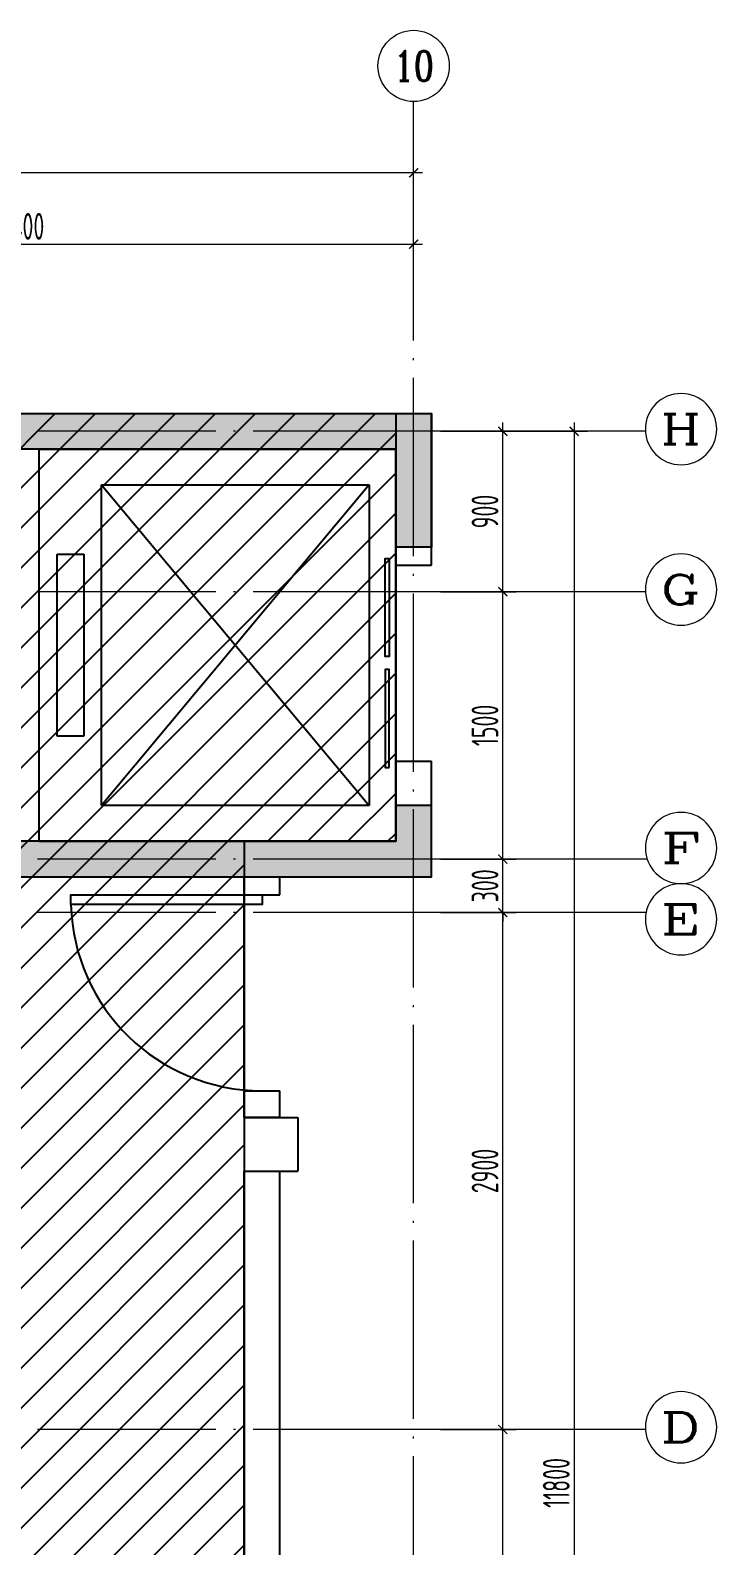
# Model space of a CAD drawing. Header units: millimetres. Extents: x 608574 to 628274, y -68373 to -51414.
# Drawn here: x 624424 to 628274, y -59916 to -51414 of the extents above; entities that cross this region are included whole.
import ezdxf
from ezdxf.enums import TextEntityAlignment as Align

# ---------------------------------------------------------------- set-up
doc = ezdxf.new("R2010")
doc.units = ezdxf.units.MM
doc.header["$LTSCALE"] = 500
doc.linetypes.add('DOTE', pattern=[2.42, 2, -0.2, 0.02, -0.2])
for name, color, linetype in [('000非设计范围', 250, 'Continuous'), ('AX-143-DT$0$A-Wall', 4, 'Continuous'), ('AX-143-HXT$0$A-Door', 4, 'Continuous'), ('AX-143-HXT$0$A-Wall', 4, 'Continuous'), ('EVTR', 2, 'Continuous'), ('SX-05-WALL-01$0$S-PATT-WALL', 83, 'Continuous'), ('SX-1#-WALL-BZC$0$S-WALL', 4, 'Continuous'), ('WINDOW', 54, 'Continuous')]:
    doc.layers.add(name, color=color, linetype=linetype)
doc.layers.add('AXIS【轴号】', color=150, linetype='Continuous', lineweight=0)
doc.layers.add('DOTE【轴线】', color=250, linetype='DOTE', lineweight=0)
doc.styles.add('CCD_DIM', font='archs.shx', dxfattribs={"width": 0.7})
doc.styles.add('COMPLEX.SHX', font='COMPLEX.SHX')
doc.dimstyles.new('木明1：50', dxfattribs={"dimscale": 50, "dimtxt": 2.5, "dimasz": 0.6, "dimexe": 1.5, "dimexo": 1, "dimgap": 0.5, "dimtad": 1, "dimdec": 0, "dimrnd": 5, "dimdsep": 46, "dimtxsty": 'CCD_DIM', "dimblk": 'ARCHTICK', "dimcen": 1, "dimdle": 1, "dimclrd": 44, "dimclre": 44, "dimclrt": 50, "dimadec": 0, "dimazin": 2, "dimtfac": 1, "dimtdec": 0, "dimtix": 1, "dimtmove": 2, "dimatfit": 3, "dimldrblk": 'hl_arrow2', "dimfxl": 8, "dimfxlon": 1, "dimarcsym": 0})

# ---------------------------------------------------------------- blocks, each defined once
blk = doc.blocks.new('_ArchTick')
at = {"color": 0, "linetype": 'ByBlock', "const_width": 0.15}
blk.add_lwpolyline([(-0.5, -0.5), (0.5, 0.5)], dxfattribs=at)
blk = doc.blocks.new('*D1091')
at = {"layer": 'AXIS【轴号】', "color": 44, "lineweight": -2, "transparency": 16777216}
for p, q in [((0, 400), (0, 875)), ((16100, 400), (16100, 875)), ((16150, 800), (-50, 800))]:
    blk.add_line(p, q, dxfattribs=at)
at = {"layer": 'Defpoints', "color": 0, "transparency": 16777216}
for p in [(0, 800), (0, 0), (16100, 0)]:
    blk.add_point(p, dxfattribs=at)
at = {"layer": 'AXIS【轴号】', "color": 44, "lineweight": -2, "transparency": 16777216, "xscale": 50, "yscale": 50, "zscale": 50, "rotation": 180}
blk.add_blockref('_ArchTick', (0, 800), dxfattribs=at)
at = {"layer": 'AXIS【轴号】', "color": 44, "lineweight": -2, "transparency": 16777216, "xscale": 50, "yscale": 50, "zscale": 50}
blk.add_blockref('_ArchTick', (16100, 800), dxfattribs=at)
at = {"layer": 'AXIS【轴号】', "color": 50, "transparency": 16777216, "insert": (8050, 900), "char_height": 150, "attachment_point": 5, "style": 'CCD_DIM'}
blk.add_mtext('16100', dxfattribs=at)
blk = doc.blocks.new('hl_arrow2')
at = {"color": 0}
blk.add_line((-0.22, 0), (-1, 0), dxfattribs=at)
blk.add_lwpolyline([(-0.22, 0), (-0.86, -0.69), (-0.65, -0.86), (0, 0), (-0.65, 0.86), (-0.86, 0.69)], close=True, dxfattribs=at)
for points in [[(-0.86, 0.69), (-0.65, 0.86), (-0.22, 0), (0, 0)], [(-0.86, -0.69), (-0.65, -0.86), (-0.22, 0), (0, 0)]]:
    blk.add_solid(points, dxfattribs=at)
blk = doc.blocks.new('*D1096')
at = {"layer": 'AXIS【轴号】', "color": 44, "lineweight": -2, "transparency": 16777216}
for p, q in [((11700, 50), (11700, 475)), ((16100, 50), (16100, 475)), ((11650, 400), (16150, 400))]:
    blk.add_line(p, q, dxfattribs=at)
at = {"layer": 'Defpoints', "color": 0, "transparency": 16777216}
for p in [(16100, 400), (11700, 0), (16100, 0)]:
    blk.add_point(p, dxfattribs=at)
at = {"layer": 'AXIS【轴号】', "color": 44, "lineweight": -2, "transparency": 16777216, "xscale": 50, "yscale": 50, "zscale": 50, "rotation": 180}
blk.add_blockref('_ArchTick', (11700, 400), dxfattribs=at)
at = {"layer": 'AXIS【轴号】', "color": 44, "lineweight": -2, "transparency": 16777216, "xscale": 50, "yscale": 50, "zscale": 50}
blk.add_blockref('_ArchTick', (16100, 400), dxfattribs=at)
at = {"layer": 'AXIS【轴号】', "color": 50, "transparency": 16777216, "insert": (13900, 500), "char_height": 150, "attachment_point": 5, "style": 'CCD_DIM'}
blk.add_mtext('4400', dxfattribs=at)
blk = doc.blocks.new('hl_Axis-A3')
blk.add_circle((19, 0), 3)
at = {"style": 'COMPLEX.SHX', "width": 0.914516}
blk.add_attdef('轴号', text='', height=2.5, dxfattribs=at).set_placement((17.31, -1.27), (20.69, -1.27), align=Align.FIT)
blk = doc.blocks.new('*D1098')
at = {"layer": 'AXIS【轴号】', "color": 44, "lineweight": -2, "transparency": 16777216}
for p, q in [((16600, -650), (17075, -650)), ((17000, -600), (17000, -12500)), ((16600, -12450), (17075, -12450))]:
    blk.add_line(p, q, dxfattribs=at)
at = {"layer": 'Defpoints', "color": 0, "transparency": 16777216}
for p in [(16200, -650), (16200, -12450), (17000, -12450)]:
    blk.add_point(p, dxfattribs=at)
at = {"layer": 'AXIS【轴号】', "color": 44, "lineweight": -2, "transparency": 16777216, "xscale": 50, "yscale": 50, "zscale": 50}
for p, rotation in [((17000, -650), 90), ((17000, -12450), 270)]:
    blk.add_blockref('_ArchTick', p, dxfattribs=dict(at, rotation=rotation))
at = {"layer": 'AXIS【轴号】', "color": 50, "transparency": 16777216, "insert": (16900, -6550), "char_height": 150, "attachment_point": 5, "rotation": 90, "style": 'CCD_DIM'}
blk.add_mtext('11800', dxfattribs=at)
blk = doc.blocks.new('*D1100')
at = {"layer": 'AXIS【轴号】', "color": 44, "lineweight": -2, "transparency": 16777216}
for p, q in [((16600, -8000), (16600, -6200)), ((16250, -6250), (16675, -6250)), ((16250, -7950), (16675, -7950))]:
    blk.add_line(p, q, dxfattribs=at)
at = {"layer": 'Defpoints', "color": 0, "transparency": 16777216}
for p in [(16200, -6250), (16600, -6250), (16200, -7950)]:
    blk.add_point(p, dxfattribs=at)
at = {"layer": 'AXIS【轴号】', "color": 44, "lineweight": -2, "transparency": 16777216, "xscale": 50, "yscale": 50, "zscale": 50}
for p, rotation in [((16600, -6250), 90), ((16600, -7950), 270)]:
    blk.add_blockref('_ArchTick', p, dxfattribs=dict(at, rotation=rotation))
at = {"layer": 'AXIS【轴号】', "color": 50, "transparency": 16777216, "insert": (16500, -7100), "char_height": 150, "attachment_point": 5, "rotation": 90, "style": 'CCD_DIM'}
blk.add_mtext('1700', dxfattribs=at)
blk = doc.blocks.new('*D1101')
at = {"layer": 'AXIS【轴号】', "color": 44, "lineweight": -2, "transparency": 16777216}
for p, q in [((16600, -6300), (16600, -3300)), ((16250, -3350), (16675, -3350)), ((16250, -6250), (16675, -6250))]:
    blk.add_line(p, q, dxfattribs=at)
at = {"layer": 'Defpoints', "color": 0, "transparency": 16777216}
for p in [(16200, -3350), (16600, -3350), (16200, -6250)]:
    blk.add_point(p, dxfattribs=at)
at = {"layer": 'AXIS【轴号】', "color": 44, "lineweight": -2, "transparency": 16777216, "xscale": 50, "yscale": 50, "zscale": 50}
for p, rotation in [((16600, -3350), 90), ((16600, -6250), 270)]:
    blk.add_blockref('_ArchTick', p, dxfattribs=dict(at, rotation=rotation))
at = {"layer": 'AXIS【轴号】', "color": 50, "transparency": 16777216, "insert": (16500, -4800), "char_height": 150, "attachment_point": 5, "rotation": 90, "style": 'CCD_DIM'}
blk.add_mtext('2900', dxfattribs=at)
blk = doc.blocks.new('*D1102')
at = {"layer": 'AXIS【轴号】', "color": 44, "lineweight": -2, "transparency": 16777216}
for p, q in [((16250, -3050), (16675, -3050)), ((16600, -3050), (16600, -3000)), ((16600, -3350), (16600, -3050)), ((16250, -3350), (16675, -3350)), ((16600, -3350), (16600, -3400))]:
    blk.add_line(p, q, dxfattribs=at)
at = {"layer": 'Defpoints', "color": 0, "transparency": 16777216}
for p in [(16200, -3050), (16600, -3050), (16200, -3350)]:
    blk.add_point(p, dxfattribs=at)
at = {"layer": 'AXIS【轴号】', "color": 44, "lineweight": -2, "transparency": 16777216, "xscale": 50, "yscale": 50, "zscale": 50}
for p, rotation in [((16600, -3050), 270), ((16600, -3350), 90)]:
    blk.add_blockref('_ArchTick', p, dxfattribs=dict(at, rotation=rotation))
at = {"layer": 'AXIS【轴号】', "color": 50, "transparency": 16777216, "insert": (16500, -3200), "char_height": 150, "attachment_point": 5, "rotation": 90, "style": 'CCD_DIM'}
blk.add_mtext('300', dxfattribs=at)
blk = doc.blocks.new('*D1103')
at = {"layer": 'AXIS【轴号】', "color": 44, "lineweight": -2, "transparency": 16777216}
for p, q in [((16600, -3100), (16600, -1500)), ((16250, -1550), (16675, -1550)), ((16250, -3050), (16675, -3050))]:
    blk.add_line(p, q, dxfattribs=at)
at = {"layer": 'Defpoints', "color": 0, "transparency": 16777216}
for p in [(16200, -1550), (16600, -1550), (16200, -3050)]:
    blk.add_point(p, dxfattribs=at)
at = {"layer": 'AXIS【轴号】', "color": 44, "lineweight": -2, "transparency": 16777216, "xscale": 50, "yscale": 50, "zscale": 50}
for p, rotation in [((16600, -1550), 90), ((16600, -3050), 270)]:
    blk.add_blockref('_ArchTick', p, dxfattribs=dict(at, rotation=rotation))
at = {"layer": 'AXIS【轴号】', "color": 50, "transparency": 16777216, "insert": (16500, -2300), "char_height": 150, "attachment_point": 5, "rotation": 90, "style": 'CCD_DIM'}
blk.add_mtext('1500', dxfattribs=at)
blk = doc.blocks.new('*D1104')
at = {"layer": 'AXIS【轴号】', "color": 44, "lineweight": -2, "transparency": 16777216}
for p, q in [((16250, -650), (16675, -650)), ((16600, -1600), (16600, -600)), ((16250, -1550), (16675, -1550))]:
    blk.add_line(p, q, dxfattribs=at)
at = {"layer": 'Defpoints', "color": 0, "transparency": 16777216}
for p in [(16200, -650), (16600, -650), (16200, -1550)]:
    blk.add_point(p, dxfattribs=at)
at = {"layer": 'AXIS【轴号】', "color": 44, "lineweight": -2, "transparency": 16777216, "xscale": 50, "yscale": 50, "zscale": 50}
for p, rotation in [((16600, -650), 90), ((16600, -1550), 270)]:
    blk.add_blockref('_ArchTick', p, dxfattribs=dict(at, rotation=rotation))
at = {"layer": 'AXIS【轴号】', "color": 50, "transparency": 16777216, "insert": (16500, -1100), "char_height": 150, "attachment_point": 5, "rotation": 90, "style": 'CCD_DIM'}
blk.add_mtext('900', dxfattribs=at)
blk = doc.blocks.new('A$C57E101C8')
at = {"layer": 'AXIS【轴号】'}
for p, q in [((16100, 0), (16100, 1200)), ((17400, -650), (16200, -650)), ((17400, -1550), (16200, -1550)), ((17409.5, -3050), (16200, -3050)), ((17403.2, -3350), (16200, -3350)), ((17400, -6250), (16200, -6250))]:
    blk.add_line(p, q, dxfattribs=at)
at = {"layer": 'DOTE【轴线】'}
for p, q in [((16100, -13450), (16100, 0)), ((16200, -650), (-300, -650)), ((16200, -1550), (-300, -1550)), ((16200, -3050), (-300, -3050)), ((16200, -3350), (-300, -3350)), ((16200, -6250), (-300, -6250))]:
    blk.add_line(p, q, dxfattribs=at)
at = {"layer": 'AXIS【轴号】', "color": 40}
ref = blk.add_blockref('hl_Axis-A3', (16100, 133.3), dxfattribs=dict(at, xscale=66.66666666666673, yscale=66.66666666666673, zscale=66.66666666666673, rotation=90))
ref.add_attrib('轴号', '10', dxfattribs={"layer": '0', "color": 2, "height": 166.67, "style": 'COMPLEX.SHX', "width": 0.977586}).set_placement((15989.1, 1316.7), (16214.1, 1316.7), align=Align.FIT)
ref = blk.add_blockref('hl_Axis-A3', (17599.6, -1904.5), dxfattribs=dict(at, xscale=-66.66666666666666, yscale=66.66666666666666, zscale=66.66666666666666, rotation=270))
ref.add_attrib('轴号', 'H', dxfattribs={"layer": '0', "color": 2, "height": 166.7, "style": 'COMPLEX.SHX', "width": 1.4175}).set_placement((17485.5, -721.2), (17710.5, -721.2), align=Align.FIT)
ref = blk.add_blockref('hl_Axis-A3', (17599.6, -2804.5), dxfattribs=dict(at, xscale=-66.66666666666666, yscale=66.66666666666666, zscale=66.66666666666666, rotation=270))
ref.add_attrib('轴号', 'G', dxfattribs={"layer": '0', "color": 2, "height": 166.7, "style": 'COMPLEX.SHX', "width": 1.575}).set_placement((17485.5, -1621.2), (17710.5, -1621.2), align=Align.FIT)
ref = blk.add_blockref('hl_Axis-A3', (17599.6, -4254.5), dxfattribs=dict(at, xscale=-66.66666666666666, yscale=66.66666666666666, zscale=66.66666666666666, rotation=270))
ref.add_attrib('轴号', 'F', dxfattribs={"layer": '0', "color": 2, "height": 166.7, "style": 'COMPLEX.SHX', "width": 1.771875}).set_placement((17485.5, -3071.2), (17710.5, -3071.2), align=Align.FIT)
ref = blk.add_blockref('hl_Axis-A3', (17599.6, -4654.5), dxfattribs=dict(at, xscale=-66.66666666666666, yscale=66.66666666666666, zscale=66.66666666666666, rotation=270))
ref.add_attrib('轴号', 'E', dxfattribs={"layer": '0', "color": 2, "height": 166.7, "style": 'COMPLEX.SHX', "width": 1.771875}).set_placement((17485.5, -3471.2), (17710.5, -3471.2), align=Align.FIT)
ref = blk.add_blockref('hl_Axis-A3', (17599.6, -7504.5), dxfattribs=dict(at, xscale=-66.66666666666666, yscale=66.66666666666666, zscale=66.66666666666666, rotation=270))
ref.add_attrib('轴号', 'D', dxfattribs={"layer": '0', "color": 2, "height": 166.7, "style": 'COMPLEX.SHX', "width": 1.667647}).set_placement((17485.5, -6321.2), (17710.5, -6321.2), align=Align.FIT)
at = {"layer": 'AXIS【轴号】'}
for base, p1, p2, picture, middle in [((0, 800), (16100, 0), (0, 0), '*D1091', (8050, 900)), ((16100, 400), (11700, 0), (16100, 0), '*D1096', (13900, 500))]:
    dim = blk.add_linear_dim(base=base, p1=p1, p2=p2, dimstyle='木明1：50', dxfattribs=at)
    dim.commit()
    dim.dimension.update_dxf_attribs({"geometry": picture, "text_midpoint": middle})
for base, p1, p2, picture, middle in [((17000, -12450), (16200, -650), (16200, -12450), '*D1098', (16900, -6550)), ((16600, -650), (16200, -1550), (16200, -650), '*D1104', (16500, -1100)), ((16600, -1550), (16200, -3050), (16200, -1550), '*D1103', (16500, -2300)), ((16600, -3050), (16200, -3350), (16200, -3050), '*D1102', (16500, -3200)), ((16600, -3350), (16200, -6250), (16200, -3350), '*D1101', (16500, -4800)), ((16600, -6250), (16200, -7950), (16200, -6250), '*D1100', (16500, -7100))]:
    dim = blk.add_linear_dim(base=base, p1=p1, p2=p2, angle=90, dimstyle='木明1：50', dxfattribs=at)
    dim.commit()
    dim.dimension.update_dxf_attribs({"geometry": picture, "text_midpoint": middle})

msp = doc.modelspace()

# ---------------------------------------------------------------- hatches: boundary and pattern name
at = {"layer": 'SX-05-WALL-01$0$S-PATT-WALL'}
h = msp.add_hatch(dxfattribs=at)
h.set_pattern_fill('ANSI31', color=250, scale=50)
h.set_pattern_definition([(45, (594459.81, -67504.45), (-112.2532, 112.2532), [])])
edge = h.paths.add_edge_path()
edge.add_line((619874.4, -57514.2), (619874.4, -56264.2))
edge.add_line((619874.4, -56264.2), (619179.1, -56264.2))
edge.add_line((619179.1, -56264.2), (619174.4, -56264.2))
edge.add_line((619174.4, -56264.2), (619174.4, -54064.2))
edge.add_line((619174.4, -54064.2), (619224.4, -54064.2))
edge.add_line((619224.4, -54064.2), (619224.4, -53564.2))
edge.add_line((619224.4, -53564.2), (626474.4, -53564.2))
edge.add_line((626474.4, -53564.2), (626474.4, -55964.2))
edge.add_line((626474.4, -55964.2), (625624.4, -55964.2))
edge.add_line((625624.4, -55964.2), (625624.4, -60464.2))
edge.add_line((625624.4, -60464.2), (625624.4, -60864.2))
edge.add_line((625624.4, -60864.2), (623124.4, -60864.2))
edge.add_line((623124.4, -60864.2), (623124.4, -59064.2))
edge.add_line((623124.4, -59064.2), (621974.4, -59064.2))
edge.add_line((621974.4, -59064.2), (621974.4, -57514.2))
edge.add_line((621974.4, -57514.2), (619874.3, -57514.2))
h = msp.add_hatch(color=250, dxfattribs=at)
h.dxf.hatch_style = 1
h.paths.add_polyline_path([(622074.4, -54314.2), (622074.4, -53564.2), (626674.4, -53564.2), (626674.4, -54314.2), (626474.4, -54314.2), (626474.4, -53764.2), (622274.4, -53764.2), (622274.4, -54314.2)])
h = msp.add_hatch(color=250, dxfattribs=at)
h.dxf.hatch_style = 1
h.paths.add_polyline_path([(622074.3, -55764.2), (622074.3, -56164.2), (626674.3, -56164.2), (626674.3, -55764.2), (626474.3, -55764.2), (626474.3, -55964.2), (622274.3, -55964.2), (622274.3, -55764.2)])

# ---------------------------------------------------------------- linework, layer by layer
at = {"layer": '000非设计范围'}
msp.add_lwpolyline([(619874.4, -57514.2), (619874.4, -56264.2), (619179.1, -56264.2), (619174.4, -56264.2), (619174.4, -54064.2), (619224.4, -54064.2), (619224.4, -53564.2), (626474.4, -53564.2), (626474.4, -55964.2), (625624.4, -55964.2), (625624.4, -60464.2), (625624.4, -60464.2), (625624.4, -60864.2), (623124.4, -60864.2), (623124.4, -59064.2), (621974.4, -59064.2), (621974.4, -57514.2), (619874.3, -57514.2)], dxfattribs=at)
at = {"layer": 'AX-143-DT$0$A-Wall'}
for points in [[(624374.4, -53564.2), (626674.4, -53564.2)], [(626674.4, -54414.2), (626674.4, -53564.2)], [(624474.4, -55964.2), (624474.4, -53764.2)], [(624474.4, -53764.2), (626474.4, -53764.2)], [(626474.4, -54414.2), (626474.4, -53764.2)], [(626474.4, -54414.2), (626674.4, -54414.2)], [(626474.4, -55964.2), (626474.4, -55514.2)], [(626474.4, -55514.2), (626674.4, -55514.2)], [(626674.4, -56164.2), (626674.4, -55514.2)], [(624474.4, -55964.2), (625724.4, -55964.2)], [(625724.4, -55964.2), (626474.4, -55964.2)], [(624374.4, -56164.2), (625624.4, -56164.2)], [(625824.4, -56164.2), (626674.4, -56164.2)], [(625624.4, -57514.2), (625624.4, -57814.2)], [(625824.4, -57514.2), (625624.4, -57514.2)], [(625824.4, -57514.2), (625924.4, -57514.2)], [(625924.4, -57514.2), (625924.4, -57814.2)], [(625624.4, -59064.2), (625624.4, -57814.2)], [(625624.4, -57814.2), (625924.4, -57814.2)]]:
    msp.add_lwpolyline(points, dxfattribs=at)
at = {"layer": 'AX-143-HXT$0$A-Door', "color": 250, "linetype": 'Continuous'}
for points in [[(625724.4, -56264.2), (625724.4, -56319.2), (624651.9, -56319.2), (624651.9, -56264.2), (625724.4, -56264.2)], [(625624.4, -57364.2), (625624.4, -56264.2)]]:
    msp.add_lwpolyline(points, dxfattribs=at)
msp.add_arc((625724.4, -56291.7), 1072.5, 181.46928, 270, dxfattribs=at)
at = {"layer": 'AX-143-HXT$0$A-Wall'}
for points in [[(625624.4, -56264.2), (625624.4, -56164.2)], [(625624.4, -56164.2), (625824.4, -56164.2)], [(625824.4, -56264.2), (625824.4, -56164.2)], [(625624.4, -56264.2), (625824.4, -56264.2)], [(625624.4, -57514.2), (625624.4, -57364.2)], [(625624.4, -57364.2), (625824.4, -57364.2)], [(625824.4, -57514.2), (625824.4, -57364.2)], [(625624.4, -57514.2), (625824.4, -57514.2)], [(625824.4, -60464.2), (625824.4, -57814.2)], [(625624.4, -59164.2), (625624.4, -59064.2)], [(625624.4, -60864.2), (625624.4, -59164.2)]]:
    msp.add_lwpolyline(points, dxfattribs=at)
at = {"layer": 'EVTR', "color": 1, "linetype": 'ByBlock', "ltscale": 100}
for p, q in [((624824.4, -53964.2), (626324.4, -53964.2)), ((624824.4, -55764.2), (624824.4, -53964.2)), ((624824.4, -53964.2), (626324.4, -55764.2)), ((626324.4, -53964.2), (624824.4, -55764.2)), ((626324.4, -53964.2), (626324.4, -55764.2)), ((624574.4, -54354.2), (624724.4, -54354.2)), ((624574.4, -55374.2), (624574.4, -54354.2)), ((624724.4, -54354.2), (624724.4, -55374.2)), ((624724.4, -55374.2), (624574.4, -55374.2)), ((626324.4, -55764.2), (624824.4, -55764.2))]:
    msp.add_line(p, q, dxfattribs=at)
at = {"layer": 'SX-1#-WALL-BZC$0$S-WALL', "linetype": 'ByBlock'}
for points in [[(622074.4, -54314.2), (622074.4, -53564.2), (626674.4, -53564.2), (626674.4, -54314.2), (626474.4, -54314.2), (626474.4, -53764.2), (622274.4, -53764.2), (622274.4, -54314.2)], [(622074.3, -55764.2), (622074.3, -56164.2), (626674.3, -56164.2), (626674.3, -55764.2), (626474.3, -55764.2), (626474.3, -55964.2), (622274.3, -55964.2), (622274.3, -55764.2)]]:
    msp.add_lwpolyline(points, close=True, dxfattribs=at)
at = {"layer": 'WINDOW', "linetype": 'ByBlock'}
for points in [[(626436.3, -54377.6), (626436.3, -54927.6), (626415.4, -54927.6), (626415.4, -54377.6), (626436.3, -54377.6)], [(626474.4, -55514.2), (626474.4, -54414.2)], [(626436.3, -55550.9), (626436.3, -55000.9), (626415.4, -55000.9), (626415.4, -55550.9), (626436.3, -55550.9)]]:
    msp.add_lwpolyline(points, dxfattribs=at)

# ---------------------------------------------------------------- block references
at = {"layer": 'AXIS【轴号】'}
msp.add_blockref('A$C57E101C8', (610474.4, -53014.2), dxfattribs=at)

doc.saveas('drawing.dxf')
